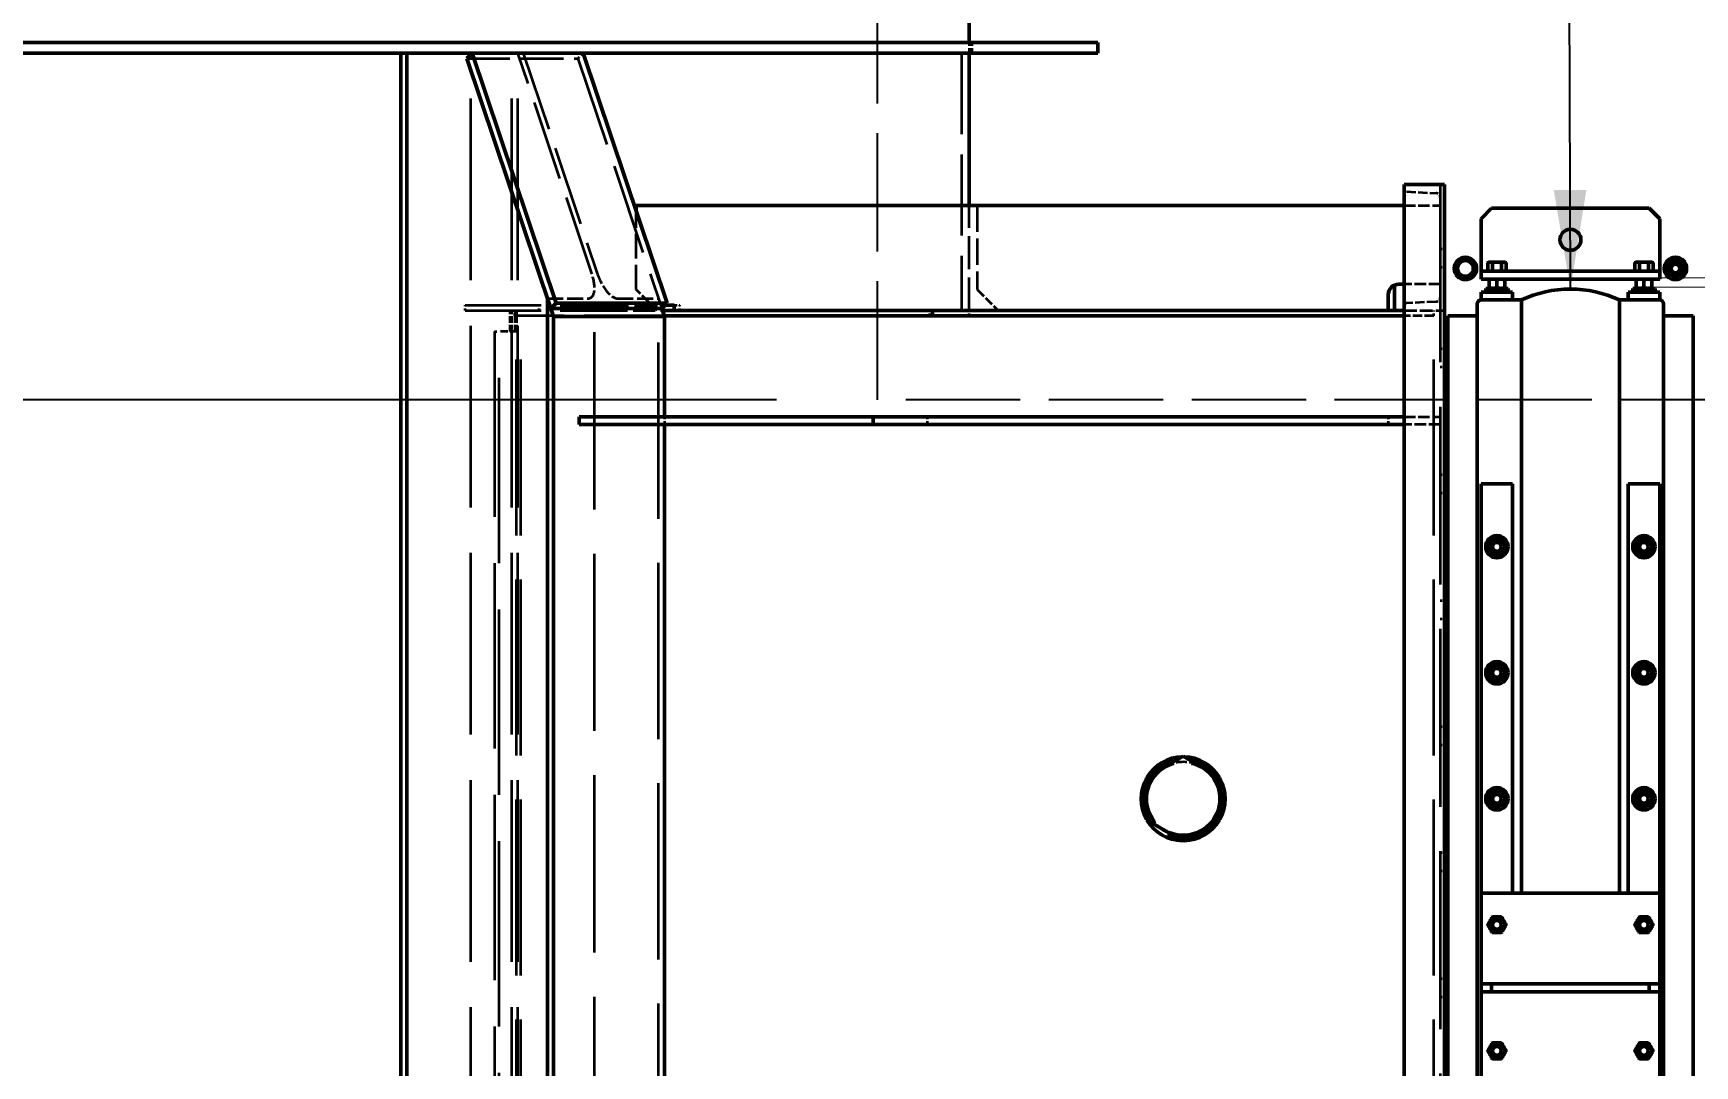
# Model space of a CAD drawing. Header units: inches. Extents: x 11 to 1621, y 11 to 1332.
# Drawn here: x 278.3 to 357.4, y 464.7 to 513.9 of the extents above; entities that cross this region are included whole.
import ezdxf

# ---------------------------------------------------------------- set-up
doc = ezdxf.new("R2010")
doc.units = ezdxf.units.IN
doc.header["$LTSCALE"] = 48
doc.header["$MEASUREMENT"] = 0
doc.linetypes.add('DASHED', pattern=[0.2067, 0.1654, -0.0413])
for name, color, linetype, lineweight in [('Dimension (ANSI)', 7, 'Continuous', 25), ('Hidden (ANSI)', 7, 'DASHED', 35), ('Sketch Geometry (ANSI)', 7, 'Continuous', 25), ('Symbol (ANSI)', 7, 'Continuous', 25), ('Visible (ANSI)', 7, 'Continuous', 50)]:
    doc.layers.add(name, color=color, linetype=linetype, lineweight=lineweight)
doc.styles.add('Dimension Text', font='tahoma.ttf')
doc.dimstyles.new('ELC angle$7', dxfattribs={"dimscale": 48, "dimtxt": 0.12, "dimasz": 0.098425, "dimexe": 0.125, "dimexo": 0.0625, "dimgap": 0.031496, "dimtad": 0, "dimtih": 1, "dimtoh": 1, "dimzin": 0, "dimdsep": 46, "dimtxsty": 'Dimension Text', "dimcen": 0.09, "dimdle": 0.393701, "dimclrd": 256, "dimclre": 256, "dimclrt": 256, "dimadec": 1, "dimazin": 0, "dimtfac": 1, "dimtofl": 0, "dimtmove": 0, "dimatfit": 3, "dimfxl": 0, "dimtolj": 1, "dimtzin": 0, "dimlwd": -1, "dimlwe": -1, "dimarcsym": 0})
doc.dimstyles.new('ELC FT', dxfattribs={"dimscale": 48, "dimtxt": 0.12, "dimasz": 0.098425, "dimexe": 0.05, "dimexo": 0.1, "dimgap": 0.031496, "dimtad": 1, "dimdec": 5, "dimzin": 3, "dimdsep": 46, "dimlunit": 4, "dimtxsty": 'Dimension Text', "dimcen": 0.09, "dimdle": 0.5, "dimclrd": 5, "dimclre": 5, "dimclrt": 256, "dimadec": 1, "dimazin": 3, "dimtfac": 0.833333, "dimtofl": 0, "dimtmove": 0, "dimatfit": 3, "dimfxl": 0, "dimfrac": 2, "dimtolj": 1, "dimtzin": 0, "dimlwd": 25, "dimlwe": 25, "dimarcsym": 0})

# ---------------------------------------------------------------- blocks, each defined once
blk = doc.blocks.new('*D29')
at = {"layer": 'Defpoints', "color": 0, "linetype": 'Continuous', "transparency": 16777216}
for p in [(131.318, 496.451), (318.502, 496.451), (210.502, 326.451)]:
    blk.add_point(p, dxfattribs=at)
at = {"layer": 'Dimension (ANSI)', "color": 5, "linetype": 'Continuous', "lineweight": 25, "transparency": 16777216}
for p, q in [((313.702, 496.451), (128.918, 496.451)), ((131.318, 491.727), (131.318, 430.554)), ((131.318, 331.176), (131.318, 392.348)), ((205.702, 326.451), (128.918, 326.451))]:
    blk.add_line(p, q, dxfattribs=at)
at = {"layer": 'Dimension (ANSI)', "color": 5, "linetype": 'Continuous', "transparency": 16777216}
for points in [[(130.531, 491.727), (132.105, 491.727), (131.318, 496.451)], [(130.531, 331.176), (132.105, 331.176), (131.318, 326.451)]]:
    blk.add_solid(points, dxfattribs=at)
at = {"layer": 'Dimension (ANSI)', "linetype": 'Continuous', "lineweight": 25, "transparency": 16777216, "insert": (131.318, 411.451), "char_height": 5.76, "attachment_point": 5, "rotation": 90, "style": 'Dimension Text'}
blk.add_mtext('\\A1;\\fTahoma|b0|i0;14\'-2"\\P\\fTahoma|b0|i0;GAS PATH', dxfattribs=at)
blk = doc.blocks.new('*D42')
at = {"layer": 'Defpoints', "color": 0, "linetype": 'Continuous', "transparency": 16777216}
for p in [(211.659, 531.326), (131.318, 496.451), (318.502, 496.451)]:
    blk.add_point(p, dxfattribs=at)
at = {"layer": 'Dimension (ANSI)', "color": 5, "linetype": 'Continuous', "lineweight": 25, "transparency": 16777216}
for p, q in [((206.859, 531.326), (128.918, 531.326)), ((131.318, 526.602), (131.318, 501.176)), ((313.702, 496.451), (128.918, 496.451))]:
    blk.add_line(p, q, dxfattribs=at)
at = {"layer": 'Dimension (ANSI)', "color": 5, "linetype": 'Continuous', "transparency": 16777216}
for points in [[(130.531, 526.602), (132.105, 526.602), (131.318, 531.326)], [(130.531, 501.176), (132.105, 501.176), (131.318, 496.451)]]:
    blk.add_solid(points, dxfattribs=at)
at = {"layer": 'Dimension (ANSI)', "linetype": 'Continuous', "lineweight": 25, "transparency": 16777216, "insert": (126.17, 513.889), "char_height": 5.76, "attachment_point": 5, "rotation": 90, "style": 'Dimension Text'}
blk.add_mtext('\\A1;2\'-10 7/8"', dxfattribs=at)

msp = doc.modelspace()

# ---------------------------------------------------------------- linework, layer by layer
at = {"layer": 'Hidden (ANSI)', "ltscale": 1.088534}
msp.add_line((322.627429, 890.951101), (322.627429, 512.951101), dxfattribs=at)
at = {"layer": 'Hidden (ANSI)', "ltscale": 0.019741}
for p, q in [((322.877429, 513.451101), (322.877429, 512.951101)), ((323.002429, 513.451101), (323.002429, 512.951101)), ((304.494003, 512.951101), (304.242146, 512.701101))]:
    msp.add_line(p, q, dxfattribs=at)
at = {"layer": 'Hidden (ANSI)', "ltscale": 0.257828}
msp.add_line((298.954744, 512.701101), (304.242146, 512.701101), dxfattribs=at)
at = {"layer": 'Hidden (ANSI)', "ltscale": 1.090126}
for p, q in [((299.145205, 307.451101), (299.145205, 512.951101)), ((301.099363, 307.451101), (301.099363, 512.951101)), ((301.390183, 307.451101), (301.390183, 512.951101))]:
    msp.add_line(p, q, dxfattribs=at)
at = {"layer": 'Hidden (ANSI)', "ltscale": 0.480322}
for p, q in [((304.908364, 502.466087), (301.387391, 512.951101)), ((301.641593, 512.951101), (305.162566, 502.466087))]:
    msp.add_line(p, q, dxfattribs=at)
at = {"layer": 'Hidden (ANSI)', "ltscale": 0.545516}
msp.add_line((304.242146, 512.701101), (308.24092, 500.793252), dxfattribs=at)
at = {"layer": 'Hidden (ANSI)', "ltscale": 0.485994}
msp.add_line((322.502429, 512.951101), (322.502429, 500.701101), dxfattribs=at)
at = {"layer": 'Hidden (ANSI)', "ltscale": 0.056007}
for p, q in [((343.700887, 506.358101), (345.112896, 506.284101)), ((345.112896, 501.118101), (343.700887, 501.044101))]:
    msp.add_line(p, q, dxfattribs=at)
at = {"layer": 'Hidden (ANSI)', "ltscale": 1.066696}
msp.add_line((345.302429, 506.701101), (345.302429, 316.201101), dxfattribs=at)
at = {"layer": 'Hidden (ANSI)', "ltscale": 0.198306}
msp.add_line((322.877429, 500.701101), (322.877429, 505.701101), dxfattribs=at)
at = {"layer": 'Hidden (ANSI)', "ltscale": 0.158625}
msp.add_line((323.252429, 505.701101), (323.252429, 501.701101), dxfattribs=at)
at = {"layer": 'Hidden (ANSI)', "ltscale": 0.068152}
for p, q in [((343.582429, 505.701101), (345.302429, 505.701101)), ((345.302429, 501.951101), (343.582429, 501.951101)), ((343.582429, 495.638601), (345.302429, 495.638601)), ((345.302429, 495.263601), (343.582429, 495.263601))]:
    msp.add_line(p, q, dxfattribs=at)
at = {"layer": 'Hidden (ANSI)', "ltscale": 0.147971}
msp.add_line((307.018786, 501.701101), (307.018786, 505.432613), dxfattribs=at)
at = {"layer": 'Hidden (ANSI)', "ltscale": 0.007836}
for p, q in [((345.302429, 503.638601), (345.502429, 503.638601)), ((345.302429, 502.763601), (345.502429, 502.763601)), ((345.302429, 498.888601), (345.502429, 498.888601)), ((345.302429, 498.013601), (345.502429, 498.013601)), ((345.302429, 492.888601), (345.502429, 492.888601)), ((345.302429, 492.013601), (345.502429, 492.013601)), ((345.302429, 486.888601), (345.502429, 486.888601)), ((345.302429, 486.013601), (345.502429, 486.013601)), ((345.302429, 480.888601), (345.502429, 480.888601)), ((345.302429, 480.013601), (345.502429, 480.013601)), ((345.302429, 474.888601), (345.502429, 474.888601)), ((345.302429, 474.013601), (345.502429, 474.013601)), ((345.302429, 468.888601), (345.502429, 468.888601)), ((345.302429, 468.013601), (345.502429, 468.013601))]:
    msp.add_line(p, q, dxfattribs=at)
at = {"layer": 'Hidden (ANSI)', "ltscale": 1.063093}
msp.add_line((305.036619, 311.917026), (305.036619, 501.773479), dxfattribs=at)
at = {"layer": 'Hidden (ANSI)', "ltscale": 0.056018}
for p, q in [((308.018786, 500.701101), (307.018786, 501.701101)), ((323.252429, 501.701101), (324.252429, 500.701101))]:
    msp.add_line(p, q, dxfattribs=at)
at = {"layer": 'Hidden (ANSI)', "ltscale": 0.456234}
for p, q in [((298.873584, 500.951101), (305.562443, 500.951101)), ((298.873584, 500.701101), (305.562443, 500.701101))]:
    msp.add_line(p, q, dxfattribs=at)
at = {"layer": 'Hidden (ANSI)', "ltscale": 0.00982}
for p, q in [((298.873584, 500.701101), (298.873584, 500.951101)), ((302.406991, 500.701101), (302.406991, 500.951101)), ((305.562443, 500.701101), (305.562443, 500.951101)), ((309.095851, 500.701101), (309.095851, 500.951101)), ((301.241641, 500.451101), (301.241641, 500.701101)), ((301.323011, 500.451101), (301.323011, 500.701101)), ((321.002429, 500.451101), (321.002429, 500.701101)), ((322.877429, 500.451101), (322.877429, 500.701101)), ((345.002429, 500.451101), (345.002429, 500.701101))]:
    msp.add_line(p, q, dxfattribs=at)
at = {"layer": 'Hidden (ANSI)', "ltscale": 0.095383}
for p, q in [((302.791642, 501.275302), (304.748997, 501.275302)), ((306.121688, 501.275302), (308.079043, 501.275302))]:
    msp.add_line(p, q, dxfattribs=at)
at = {"layer": 'Hidden (ANSI)', "ltscale": 0.138318}
msp.add_line((305.562443, 500.951101), (308.399942, 500.951101), dxfattribs=at)
at = {"layer": 'Hidden (ANSI)', "ltscale": 0.021988}
msp.add_line((308.079043, 501.275302), (308.24092, 500.793252), dxfattribs=at)
at = {"layer": 'Hidden (ANSI)', "ltscale": 1.057514}
msp.add_line((308.079043, 312.415203), (308.079043, 501.275302), dxfattribs=at)
at = {"layer": 'Hidden (ANSI)', "ltscale": 0.018431}
msp.add_line((308.824229, 500.951101), (309.095851, 500.951101), dxfattribs=at)
at = {"layer": 'Hidden (ANSI)', "ltscale": 0.039581}
for p, q in [((301.023131, 499.701101), (301.023131, 500.701101)), ((301.104476, 499.701101), (301.104476, 500.701101)), ((301.259256, 499.701101), (301.259256, 500.701101)), ((301.341127, 499.701101), (301.341127, 500.701101))]:
    msp.add_line(p, q, dxfattribs=at)
at = {"layer": 'Hidden (ANSI)', "ltscale": 0.003775}
msp.add_line((301.241641, 500.451101), (301.317478, 500.451101), dxfattribs=at)
at = {"layer": 'Hidden (ANSI)', "ltscale": 0.480076}
msp.add_line((308.355818, 500.451101), (301.317478, 500.451101), dxfattribs=at)
at = {"layer": 'Hidden (ANSI)', "ltscale": 1.055333}
for p, q in [((301.317478, 322.451101), (301.317478, 500.451101)), ((301.52084, 322.451101), (301.52084, 500.451101)), ((345.002429, 322.451101), (345.002429, 500.451101))]:
    msp.add_line(p, q, dxfattribs=at)
at = {"layer": 'Hidden (ANSI)', "ltscale": 0.13207}
msp.add_line((305.562443, 500.701101), (308.271865, 500.701101), dxfattribs=at)
at = {"layer": 'Hidden (ANSI)', "ltscale": 0.076088}
msp.add_line((343.582429, 500.701101), (345.502429, 500.701101), dxfattribs=at)
at = {"layer": 'Hidden (ANSI)', "ltscale": 0.056247}
msp.add_line((345.002429, 500.451101), (343.582429, 500.451101), dxfattribs=at)
at = {"layer": 'Hidden (ANSI)', "ltscale": 0.01478}
for p, q in [((300.270348, 499.701101), (300.501606, 499.701101)), ((308.369863, 495.638601), (308.369863, 495.263601)), ((308.369863, 495.638601), (308.369863, 495.263601)), ((320.873853, 495.638601), (320.873853, 495.263601)), ((342.832429, 495.638601), (342.832429, 495.263601))]:
    msp.add_line(p, q, dxfattribs=at)
at = {"layer": 'Hidden (ANSI)', "ltscale": 1.111842}
for p, q in [((300.270348, 499.701101), (300.270348, 323.201101)), ((300.501606, 323.201101), (300.501606, 499.701101))]:
    msp.add_line(p, q, dxfattribs=at)
at = {"layer": 'Hidden (ANSI)', "ltscale": 0.042528}
msp.add_line((301.341127, 499.701101), (300.501606, 499.701101), dxfattribs=at)
at = {"layer": 'Hidden (ANSI)', "ltscale": 0.467383}
msp.add_circle((333.066717, 477.451101), 1.875, dxfattribs=at)
at = {"layer": 'Hidden (ANSI)', "ltscale": 0.442201}
msp.add_circle((333.066717, 477.451101), 1.774, dxfattribs=at)
at = {"layer": 'Hidden (ANSI)', "ltscale": 0.436217}
msp.add_circle((333.066717, 477.451101), 1.75, dxfattribs=at)
at = {"layer": 'Hidden (ANSI)', "ltscale": 0.428816}
msp.add_circle((333.066717, 477.451101), 1.720312, dxfattribs=at)
at = {"layer": 'Hidden (ANSI)', "ltscale": 0.428383}
msp.add_circle((333.066717, 477.451101), 1.718577, dxfattribs=at)
at = {"layer": 'Hidden (ANSI)', "ltscale": 0.007432}
for centre, start, end in [((343.707429, 506.48293), 180, 267), ((343.707429, 500.919272), 93, 180)]:
    msp.add_arc(centre, 0.125, start, end, dxfattribs=at)
at = {"layer": 'Hidden (ANSI)', "ltscale": 0.011951}
for centre, start, end in [((345.102429, 506.084375), 0, 87), ((345.102429, 501.317827), 273, 0)]:
    msp.add_arc(centre, 0.2, start, end, dxfattribs=at)
at = {"layer": 'Hidden (ANSI)', "ltscale": 0.002795}
for start, end in [(88.95502437, 91.04497563), (148.95502437, 151.04497563), (28.95502437, 31.04497563), (208.95502437, 211.04497563), (328.95502437, 331.04497563), (268.95502437, 271.04497563)]:
    msp.add_arc((333.066717, 477.451101), 2, start, end, dxfattribs=at)
at = {"layer": 'Hidden (ANSI)', "ltscale": 0.064715}
for start, end in [(123.30542073, 176.69457927), (63.30542073, 116.69457927), (3.30542073, 56.69457927), (183.30542073, 236.69457927), (303.30542073, 356.69457927), (243.30542073, 296.69457927)]:
    msp.add_arc((333.066717, 477.451101), 1.752916, start, end, dxfattribs=at)
at = {"layer": 'Hidden (ANSI)', "ltscale": 0.065977}
for centre, start_param, end_param in [((304.349119, 502.466087), 2.971683958, 4.542480285), ((305.72181, 502.466087), 1.400887631, 2.971683958)]:
    msp.add_ellipse(centre, major_axis=(-0.488683, 1.173638), ratio=0.412030949, start_param=start_param, end_param=end_param, dxfattribs=at)
at = {"layer": 'Sketch Geometry (ANSI)', "linetype": 'DASHED', "ltscale": 0.710931}
msp.add_line((318.502429, 496.451101), (318.502429, 891.451101), dxfattribs=at)
at = {"layer": 'Sketch Geometry (ANSI)', "linetype": 'DASHED', "ltscale": 0.685877}
msp.add_line((379.747429, 496.451101), (318.502429, 496.451101), dxfattribs=at)
at = {"layer": 'Visible (ANSI)'}
for p, q in [((322.877429, 530.951101), (322.877429, 513.451101)), ((276.502429, 513.451101), (329.002429, 513.451101)), ((329.002429, 513.451101), (329.002429, 512.951101)), ((276.502429, 512.951101), (329.002429, 512.951101)), ((295.811962, 453.701101), (295.811962, 512.951101)), ((296.102782, 453.701101), (296.102782, 512.951101)), ((299.206602, 512.951101), (298.954744, 512.701101)), ((298.954744, 512.701101), (302.953519, 500.793252)), ((303.205377, 501.043252), (299.206602, 512.951101)), ((308.492778, 501.043252), (304.494003, 512.951101)), ((322.877429, 505.701101), (322.877429, 512.951101)), ((343.582429, 506.701101), (345.502429, 506.701101)), ((343.582429, 506.701101), (343.582429, 316.201101)), ((345.502429, 506.701101), (345.502429, 316.201101)), ((307.018786, 505.701101), (343.582429, 505.701101)), ((307.018786, 505.432613), (307.018786, 505.701101)), ((347.252429, 505.066101), (347.752429, 505.566101)), ((355.252429, 505.566101), (347.752429, 505.566101)), ((355.252429, 505.566101), (355.752429, 505.066101)), ((347.252429, 502.566101), (347.252429, 505.066101)), ((355.752429, 502.566101), (355.752429, 505.066101)), ((347.252429, 502.191101), (347.252429, 502.566101)), ((355.752429, 502.566101), (347.252429, 502.566101)), ((347.627429, 503.004101), (347.569417, 502.970607)), ((347.569417, 502.970607), (347.569417, 502.599595)), ((347.627429, 502.566101), (347.569417, 502.599595)), ((347.67767, 503.004101), (347.627429, 503.004101)), ((348.002429, 503.004101), (347.67767, 503.004101)), ((347.785923, 502.970607), (347.785923, 502.599595)), ((348.327189, 503.004101), (348.002429, 503.004101)), ((348.218936, 502.970607), (348.218936, 502.599595)), ((348.377429, 503.004101), (348.327189, 503.004101)), ((348.377429, 503.004101), (348.435442, 502.970607)), ((348.377429, 502.566101), (348.435442, 502.599595)), ((348.435442, 502.970607), (348.435442, 502.599595)), ((354.627429, 503.004101), (354.569417, 502.970607)), ((354.569417, 502.970607), (354.569417, 502.599595)), ((354.627429, 502.566101), (354.569417, 502.599595)), ((354.67767, 503.004101), (354.627429, 503.004101)), ((355.002429, 503.004101), (354.67767, 503.004101)), ((354.785923, 502.970607), (354.785923, 502.599595)), ((355.327189, 503.004101), (355.002429, 503.004101)), ((355.218936, 502.970607), (355.218936, 502.599595)), ((355.377429, 503.004101), (355.327189, 503.004101)), ((355.377429, 503.004101), (355.435442, 502.970607)), ((355.377429, 502.566101), (355.435442, 502.599595)), ((355.435442, 502.970607), (355.435442, 502.599595)), ((355.752429, 502.566101), (355.752429, 502.191101)), ((343.127429, 501.907144), (343.127429, 500.701101)), ((343.582429, 501.951101), (343.332429, 501.951101)), ((355.752429, 502.191101), (347.252429, 502.191101)), ((348.533929, 501.753101), (347.470929, 501.753101)), ((347.470929, 501.753101), (347.470929, 501.576101)), ((347.627429, 501.786595), (347.627429, 502.157607)), ((348.002429, 501.786595), (348.002429, 502.157607)), ((348.377429, 501.786595), (348.377429, 502.157607)), ((348.533929, 501.753101), (348.533929, 501.576101)), ((355.533929, 501.753101), (354.470929, 501.753101)), ((354.470929, 501.753101), (354.470929, 501.576101)), ((354.627429, 501.786595), (354.627429, 502.157607)), ((355.002429, 501.786595), (355.002429, 502.157607)), ((355.377429, 501.786595), (355.377429, 502.157607)), ((355.533929, 501.753101), (355.533929, 501.576101)), ((303.082462, 500.409277), (302.791642, 501.275302)), ((302.791642, 312.415203), (302.791642, 501.275302)), ((302.953519, 500.793252), (303.205377, 501.043252)), ((302.953519, 500.793252), (308.24092, 500.793252)), ((303.205377, 501.043252), (308.492778, 501.043252)), ((308.24092, 500.793252), (308.492778, 501.043252)), ((308.24092, 500.793252), (308.369863, 500.409277)), ((308.399942, 500.951101), (308.536606, 500.951101)), ((308.824229, 500.951101), (308.536606, 500.951101)), ((308.824229, 500.701101), (308.824229, 500.951101)), ((342.832429, 501.451101), (342.832429, 500.701101)), ((347.064929, 501.013601), (347.064929, 494.451101)), ((347.252429, 501.576101), (347.252429, 501.201101)), ((348.752429, 501.576101), (347.252429, 501.576101)), ((349.168215, 501.201101), (347.252429, 501.201101)), ((348.752429, 501.576101), (348.752429, 501.201101)), ((349.168215, 501.201101), (349.168215, 494.451101)), ((355.752429, 501.201101), (353.836643, 501.201101)), ((353.836643, 501.201101), (353.836643, 494.451101)), ((354.252429, 501.576101), (354.252429, 501.201101)), ((355.752429, 501.576101), (354.252429, 501.576101)), ((355.752429, 501.576101), (355.752429, 501.201101)), ((355.939929, 494.451101), (355.939929, 501.013601)), ((308.369863, 500.409277), (303.082462, 500.409277)), ((303.082462, 313.281228), (303.082462, 500.409277)), ((308.271865, 500.701101), (308.367483, 500.701101)), ((320.724282, 500.451101), (308.355818, 500.451101)), ((308.367483, 500.701101), (321.131006, 500.701101)), ((308.369863, 500.409277), (308.369863, 495.638601)), ((320.724282, 500.451101), (321.131006, 500.451101)), ((321.131006, 500.701101), (343.582429, 500.701101)), ((321.131006, 500.451101), (321.131006, 500.701101)), ((343.582429, 500.451101), (321.131006, 500.451101)), ((345.502429, 500.201101), (345.580429, 500.201101)), ((345.580429, 500.201101), (345.580429, 494.951101)), ((345.660429, 494.076101), (345.660429, 500.451101)), ((347.064929, 500.451101), (345.660429, 500.451101)), ((357.344429, 500.451101), (355.939929, 500.451101)), ((357.344429, 500.451101), (357.344429, 494.076101)), ((345.580529, 496.451101), (345.660429, 496.451101)), ((345.580529, 494.951101), (345.580529, 496.451101)), ((304.302631, 495.638601), (318.302325, 495.638601)), ((304.302631, 495.638601), (304.302631, 495.263601)), ((318.302325, 495.263601), (304.302631, 495.263601)), ((308.369863, 495.263601), (308.369863, 453.638601)), ((318.302325, 495.638601), (343.582429, 495.638601)), ((318.302325, 495.638601), (318.302325, 495.263601)), ((343.582429, 495.263601), (318.302325, 495.263601)), ((345.580429, 494.951101), (345.502429, 494.951101)), ((345.580429, 451.951101), (345.580429, 494.951101)), ((345.658429, 494.951101), (345.580429, 494.951101)), ((345.660429, 494.951101), (345.658429, 494.951101)), ((345.580429, 491.951101), (345.580429, 494.451101)), ((345.660429, 494.076101), (345.660429, 328.826101)), ((347.064929, 328.451101), (347.064929, 494.451101)), ((349.168215, 472.951101), (349.168215, 494.451101)), ((353.836643, 472.951101), (353.836643, 494.451101)), ((355.939929, 328.451101), (355.939929, 494.451101)), ((357.344429, 328.826101), (357.344429, 494.076101)), ((347.252429, 472.951101), (347.252429, 492.451101)), ((347.252429, 492.451101), (348.752429, 492.451101)), ((348.752429, 492.451101), (348.752429, 472.951101)), ((354.252429, 472.951101), (354.252429, 492.451101)), ((354.252429, 492.451101), (355.752429, 492.451101)), ((355.752429, 492.451101), (355.752429, 472.951101)), ((345.502429, 491.951101), (345.580429, 491.951101)), ((345.660429, 491.951101), (345.658429, 491.951101)), ((331.316717, 478.461464), (333.066717, 479.471827)), ((333.066717, 479.471827), (334.816717, 478.461464)), ((331.316717, 476.440738), (331.316717, 478.461464)), ((334.816717, 478.461464), (334.816717, 476.440738)), ((333.066717, 475.430375), (331.316717, 476.440738)), ((334.816717, 476.440738), (333.066717, 475.430375)), ((347.252429, 468.638601), (347.252429, 472.951101)), ((347.252429, 472.951101), (355.752429, 472.951101)), ((355.752429, 472.951101), (355.752429, 468.638601)), ((347.752429, 468.638601), (347.252429, 468.638601)), ((347.252429, 468.638601), (347.252429, 468.263601)), ((347.752429, 468.263601), (347.752429, 468.638601)), ((347.752429, 468.638601), (355.252429, 468.638601)), ((355.752429, 468.638601), (355.252429, 468.638601)), ((355.252429, 468.638601), (355.252429, 468.263601)), ((355.752429, 468.263601), (355.752429, 468.638601)), ((347.252429, 468.263601), (347.752429, 468.263601)), ((347.252429, 463.951101), (347.252429, 468.263601)), ((355.252429, 468.263601), (347.752429, 468.263601)), ((355.252429, 468.263601), (355.752429, 468.263601)), ((355.752429, 468.263601), (355.752429, 463.951101))]:
    msp.add_line(p, q, dxfattribs=at)
for centre, radius in [((351.502429, 504.066101), 0.5), ((346.502429, 502.701101), 0.5315), ((356.502429, 502.701101), 0.5315), ((356.502429, 502.701101), 0.250136), ((356.502429, 502.701101), 0.25), ((356.502429, 502.701101), 0.202812), ((348.002429, 489.451101), 0.5315), ((355.002429, 489.451101), 0.5315), ((348.002429, 489.451101), 0.250136), ((348.002429, 489.451101), 0.2085), ((355.002429, 489.451101), 0.250136), ((355.002429, 489.451101), 0.2085), ((348.002429, 483.451101), 0.5315), ((348.002429, 483.451101), 0.250136), ((348.002429, 483.451101), 0.2085), ((355.002429, 483.451101), 0.5315), ((355.002429, 483.451101), 0.250136), ((355.002429, 483.451101), 0.2085), ((348.002429, 477.451101), 0.5315), ((355.002429, 477.451101), 0.5315), ((348.002429, 477.451101), 0.250136), ((348.002429, 477.451101), 0.2085), ((355.002429, 477.451101), 0.250136), ((355.002429, 477.451101), 0.2085), ((348.002429, 471.451101), 0.250136), ((348.002429, 471.451101), 0.2085), ((355.002429, 471.451101), 0.250136), ((355.002429, 471.451101), 0.2085), ((348.002429, 465.451101), 0.250136), ((348.002429, 465.451101), 0.2085), ((355.002429, 465.451101), 0.250136), ((355.002429, 465.451101), 0.2085)]:
    msp.add_circle(centre, radius, dxfattribs=at)
for centre, radius, start, end in [((346.502429, 502.701101), 0.375, 135, 195), ((346.502429, 502.701101), 0.375, 195, 255), ((346.502429, 502.701101), 0.375, 75, 135), ((346.502429, 502.701101), 0.375, 255, 315), ((346.502429, 502.701101), 0.375, 15, 75), ((346.502429, 502.701101), 0.375, 315, 15), ((356.502429, 502.701101), 0.375, 120, 180), ((356.502429, 502.701101), 0.375, 180, 240), ((356.502429, 502.701101), 0.375, 60, 120), ((356.502429, 502.701101), 0.375, 240, 300), ((356.502429, 502.701101), 0.375, 0, 60), ((356.502429, 502.701101), 0.375, 300, 0), ((343.332429, 501.451101), 0.5, 90, 180), ((351.502429, 496.16594), 5.549901, 65.12837408, 114.87162592), ((347.252429, 501.013601), 0.1875, 90, 180), ((355.752429, 501.013601), 0.1875, 0, 90), ((348.002429, 489.451101), 0.375, 120, 180), ((348.002429, 489.451101), 0.375, 60, 120), ((348.002429, 489.451101), 0.375, 0, 60), ((355.002429, 489.451101), 0.375, 120, 180), ((355.002429, 489.451101), 0.375, 60, 120), ((355.002429, 489.451101), 0.375, 0, 60), ((348.002429, 489.451101), 0.375, 180, 240), ((348.002429, 489.451101), 0.375, 240, 300), ((348.002429, 489.451101), 0.375, 300, 0), ((355.002429, 489.451101), 0.375, 180, 240), ((355.002429, 489.451101), 0.375, 240, 300), ((355.002429, 489.451101), 0.375, 300, 0), ((348.002429, 483.451101), 0.375, 120, 180), ((348.002429, 483.451101), 0.375, 180, 240), ((348.002429, 483.451101), 0.375, 60, 120), ((348.002429, 483.451101), 0.375, 0, 60), ((348.002429, 483.451101), 0.375, 300, 0), ((355.002429, 483.451101), 0.375, 120, 180), ((355.002429, 483.451101), 0.375, 180, 240), ((355.002429, 483.451101), 0.375, 60, 120), ((355.002429, 483.451101), 0.375, 0, 60), ((355.002429, 483.451101), 0.375, 300, 0), ((348.002429, 483.451101), 0.375, 240, 300), ((355.002429, 483.451101), 0.375, 240, 300), ((333.066717, 477.451101), 2, 91.04497563, 148.95502437), ((333.066717, 477.451101), 2, 31.04497563, 88.95502437), ((333.066717, 477.451101), 1.752916, 116.69457927, 123.30542073), ((333.066717, 477.451101), 1.752916, 56.69457927, 63.30542073), ((333.066717, 477.451101), 2, 151.04497563, 208.95502437), ((333.066717, 477.451101), 2, 331.04497563, 28.95502437), ((333.066717, 477.451101), 1.752916, 176.69457927, 183.30542073), ((333.066717, 477.451101), 1.752916, 356.69457927, 3.30542073), ((348.002429, 477.451101), 0.375, 120, 180), ((348.002429, 477.451101), 0.375, 180, 240), ((348.002429, 477.451101), 0.375, 60, 120), ((348.002429, 477.451101), 0.375, 240, 300), ((348.002429, 477.451101), 0.375, 0, 60), ((348.002429, 477.451101), 0.375, 300, 0), ((355.002429, 477.451101), 0.375, 120, 180), ((355.002429, 477.451101), 0.375, 180, 240), ((355.002429, 477.451101), 0.375, 60, 120), ((355.002429, 477.451101), 0.375, 240, 300), ((355.002429, 477.451101), 0.375, 0, 60), ((355.002429, 477.451101), 0.375, 300, 0), ((333.066717, 477.451101), 2, 211.04497563, 268.95502437), ((333.066717, 477.451101), 2, 271.04497563, 328.95502437), ((333.066717, 477.451101), 1.752916, 236.69457927, 243.30542073), ((333.066717, 477.451101), 1.752916, 296.69457927, 303.30542073), ((348.002429, 471.451101), 0.375, 150, 210), ((348.002429, 471.451101), 0.375, 90, 150), ((348.002429, 471.451101), 0.375, 30, 90), ((348.002429, 471.451101), 0.375, 330, 30), ((355.002429, 471.451101), 0.375, 150, 210), ((355.002429, 471.451101), 0.375, 90, 150), ((355.002429, 471.451101), 0.375, 30, 90), ((355.002429, 471.451101), 0.375, 330, 30), ((348.002429, 471.451101), 0.375, 210, 270), ((348.002429, 471.451101), 0.375, 270, 330), ((355.002429, 471.451101), 0.375, 210, 270), ((355.002429, 471.451101), 0.375, 270, 330), ((348.002429, 465.451101), 0.375, 150, 210), ((348.002429, 465.451101), 0.375, 90, 150), ((348.002429, 465.451101), 0.375, 210, 270), ((348.002429, 465.451101), 0.375, 30, 90), ((348.002429, 465.451101), 0.375, 270, 330), ((348.002429, 465.451101), 0.375, 330, 30), ((355.002429, 465.451101), 0.375, 150, 210), ((355.002429, 465.451101), 0.375, 90, 150), ((355.002429, 465.451101), 0.375, 210, 270), ((355.002429, 465.451101), 0.375, 30, 90), ((355.002429, 465.451101), 0.375, 270, 330), ((355.002429, 465.451101), 0.375, 330, 30)]:
    msp.add_arc(centre, radius, start, end, dxfattribs=at)
for points in [[(346.084171, 502.813173), (346.166213, 502.895215), (346.237264, 502.966266)], [(346.140207, 502.604044), (346.114201, 502.701101), (346.084171, 502.813173)], [(346.196243, 502.394915), (346.166213, 502.506987), (346.140207, 502.604044)], [(346.405372, 502.338879), (346.308315, 502.364885), (346.196243, 502.394915)], [(346.237264, 502.966266), (346.308315, 503.037317), (346.390357, 503.119359)], [(346.390357, 503.119359), (346.502429, 503.08933), (346.599486, 503.063323)], [(346.599486, 503.063323), (346.696543, 503.037317), (346.808615, 503.007287)], [(346.767594, 502.435936), (346.696543, 502.364885), (346.614501, 502.282843)], [(346.920687, 502.589029), (346.838645, 502.506987), (346.767594, 502.435936)], [(346.808615, 503.007287), (346.838645, 502.895215), (346.864651, 502.798158)], [(346.864651, 502.798158), (346.890658, 502.701101), (346.920687, 502.589029)], [(347.67767, 503.004101), (347.627429, 503.004101), (347.569417, 502.970607)], [(347.569417, 502.599595), (347.627429, 502.566101), (347.67767, 502.566101)], [(347.785923, 502.970607), (347.72791, 503.004101), (347.67767, 503.004101)], [(347.67767, 502.566101), (347.72791, 502.566101), (347.785923, 502.599595)], [(348.002429, 503.004101), (347.901948, 503.004101), (347.785923, 502.970607)], [(347.785923, 502.599595), (347.901948, 502.566101), (348.002429, 502.566101)], [(348.218936, 502.970607), (348.10291, 503.004101), (348.002429, 503.004101)], [(348.002429, 502.566101), (348.10291, 502.566101), (348.218936, 502.599595)], [(348.327189, 503.004101), (348.276948, 503.004101), (348.218936, 502.970607)], [(348.218936, 502.599595), (348.276948, 502.566101), (348.327189, 502.566101)], [(348.435442, 502.970607), (348.377429, 503.004101), (348.327189, 503.004101)], [(348.327189, 502.566101), (348.377429, 502.566101), (348.435442, 502.599595)], [(354.67767, 503.004101), (354.627429, 503.004101), (354.569417, 502.970607)], [(354.569417, 502.599595), (354.627429, 502.566101), (354.67767, 502.566101)], [(354.785923, 502.970607), (354.72791, 503.004101), (354.67767, 503.004101)], [(354.67767, 502.566101), (354.72791, 502.566101), (354.785923, 502.599595)], [(355.002429, 503.004101), (354.901948, 503.004101), (354.785923, 502.970607)], [(354.785923, 502.599595), (354.901948, 502.566101), (355.002429, 502.566101)], [(355.218936, 502.970607), (355.10291, 503.004101), (355.002429, 503.004101)], [(355.002429, 502.566101), (355.10291, 502.566101), (355.218936, 502.599595)], [(355.327189, 503.004101), (355.276948, 503.004101), (355.218936, 502.970607)], [(355.218936, 502.599595), (355.276948, 502.566101), (355.327189, 502.566101)], [(355.435442, 502.970607), (355.377429, 503.004101), (355.327189, 503.004101)], [(355.327189, 502.566101), (355.377429, 502.566101), (355.435442, 502.599595)], [(356.127429, 502.917607), (356.22791, 502.97562), (356.314929, 503.02586)], [(356.127429, 502.701101), (356.127429, 502.801582), (356.127429, 502.917607)], [(356.127429, 502.484595), (356.127429, 502.60062), (356.127429, 502.701101)], [(356.314929, 502.376341), (356.22791, 502.426582), (356.127429, 502.484595)], [(356.314929, 503.02586), (356.401948, 503.076101), (356.502429, 503.134114)], [(356.502429, 502.268088), (356.401948, 502.326101), (356.314929, 502.376341)], [(356.502429, 503.134114), (356.60291, 503.076101), (356.689929, 503.02586)], [(356.689929, 502.376341), (356.60291, 502.326101), (356.502429, 502.268088)], [(356.689929, 503.02586), (356.776948, 502.97562), (356.877429, 502.917607)], [(356.877429, 502.484595), (356.776948, 502.426582), (356.689929, 502.376341)], [(356.877429, 502.917607), (356.877429, 502.801582), (356.877429, 502.701101)], [(356.877429, 502.701101), (356.877429, 502.60062), (356.877429, 502.484595)], [(346.614501, 502.282843), (346.502429, 502.312872), (346.405372, 502.338879)], [(347.627429, 502.157607), (347.627429, 502.191101), (347.627429, 502.191101)], [(347.814929, 502.191101), (347.72791, 502.191101), (347.627429, 502.157607)], [(347.627429, 501.753101), (347.627429, 501.753101), (347.627429, 501.786595)], [(347.627429, 501.786595), (347.72791, 501.753101), (347.814929, 501.753101)], [(348.002429, 502.157607), (347.901948, 502.191101), (347.814929, 502.191101)], [(347.814929, 501.753101), (347.901948, 501.753101), (348.002429, 501.786595)], [(348.189929, 502.191101), (348.10291, 502.191101), (348.002429, 502.157607)], [(348.002429, 501.786595), (348.10291, 501.753101), (348.189929, 501.753101)], [(348.377429, 502.157607), (348.276948, 502.191101), (348.189929, 502.191101)], [(348.189929, 501.753101), (348.276948, 501.753101), (348.377429, 501.786595)], [(348.377429, 502.191101), (348.377429, 502.191101), (348.377429, 502.157607)], [(348.377429, 501.786595), (348.377429, 501.753101), (348.377429, 501.753101)], [(354.627429, 502.157607), (354.627429, 502.191101), (354.627429, 502.191101)], [(354.814929, 502.191101), (354.72791, 502.191101), (354.627429, 502.157607)], [(354.627429, 501.753101), (354.627429, 501.753101), (354.627429, 501.786595)], [(354.627429, 501.786595), (354.72791, 501.753101), (354.814929, 501.753101)], [(355.002429, 502.157607), (354.901948, 502.191101), (354.814929, 502.191101)], [(354.814929, 501.753101), (354.901948, 501.753101), (355.002429, 501.786595)], [(355.189929, 502.191101), (355.10291, 502.191101), (355.002429, 502.157607)], [(355.002429, 501.786595), (355.10291, 501.753101), (355.189929, 501.753101)], [(355.377429, 502.157607), (355.276948, 502.191101), (355.189929, 502.191101)], [(355.189929, 501.753101), (355.276948, 501.753101), (355.377429, 501.786595)], [(355.377429, 502.191101), (355.377429, 502.191101), (355.377429, 502.157607)], [(355.377429, 501.786595), (355.377429, 501.753101), (355.377429, 501.753101)], [(347.627429, 489.667607), (347.72791, 489.72562), (347.814929, 489.77586)], [(347.814929, 489.77586), (347.901948, 489.826101), (348.002429, 489.884114)], [(348.002429, 489.884114), (348.10291, 489.826101), (348.189929, 489.77586)], [(348.189929, 489.77586), (348.276948, 489.72562), (348.377429, 489.667607)], [(354.627429, 489.667607), (354.72791, 489.72562), (354.814929, 489.77586)], [(354.814929, 489.77586), (354.901948, 489.826101), (355.002429, 489.884114)], [(355.002429, 489.884114), (355.10291, 489.826101), (355.189929, 489.77586)], [(355.189929, 489.77586), (355.276948, 489.72562), (355.377429, 489.667607)], [(347.627429, 489.451101), (347.627429, 489.551582), (347.627429, 489.667607)], [(347.627429, 489.234595), (347.627429, 489.35062), (347.627429, 489.451101)], [(347.814929, 489.126341), (347.72791, 489.176582), (347.627429, 489.234595)], [(348.002429, 489.018088), (347.901948, 489.076101), (347.814929, 489.126341)], [(348.189929, 489.126341), (348.10291, 489.076101), (348.002429, 489.018088)], [(348.377429, 489.234595), (348.276948, 489.176582), (348.189929, 489.126341)], [(348.377429, 489.667607), (348.377429, 489.551582), (348.377429, 489.451101)], [(348.377429, 489.451101), (348.377429, 489.35062), (348.377429, 489.234595)], [(354.627429, 489.451101), (354.627429, 489.551582), (354.627429, 489.667607)], [(354.627429, 489.234595), (354.627429, 489.35062), (354.627429, 489.451101)], [(354.814929, 489.126341), (354.72791, 489.176582), (354.627429, 489.234595)], [(355.002429, 489.018088), (354.901948, 489.076101), (354.814929, 489.126341)], [(355.189929, 489.126341), (355.10291, 489.076101), (355.002429, 489.018088)], [(355.377429, 489.234595), (355.276948, 489.176582), (355.189929, 489.126341)], [(355.377429, 489.667607), (355.377429, 489.551582), (355.377429, 489.451101)], [(355.377429, 489.451101), (355.377429, 489.35062), (355.377429, 489.234595)], [(347.627429, 483.667607), (347.72791, 483.72562), (347.814929, 483.77586)], [(347.627429, 483.451101), (347.627429, 483.551582), (347.627429, 483.667607)], [(347.627429, 483.234595), (347.627429, 483.35062), (347.627429, 483.451101)], [(347.814929, 483.77586), (347.901948, 483.826101), (348.002429, 483.884114)], [(348.002429, 483.884114), (348.10291, 483.826101), (348.189929, 483.77586)], [(348.189929, 483.77586), (348.276948, 483.72562), (348.377429, 483.667607)], [(348.377429, 483.667607), (348.377429, 483.551582), (348.377429, 483.451101)], [(348.377429, 483.451101), (348.377429, 483.35062), (348.377429, 483.234595)], [(354.627429, 483.667607), (354.72791, 483.72562), (354.814929, 483.77586)], [(354.627429, 483.451101), (354.627429, 483.551582), (354.627429, 483.667607)], [(354.627429, 483.234595), (354.627429, 483.35062), (354.627429, 483.451101)], [(354.814929, 483.77586), (354.901948, 483.826101), (355.002429, 483.884114)], [(355.002429, 483.884114), (355.10291, 483.826101), (355.189929, 483.77586)], [(355.189929, 483.77586), (355.276948, 483.72562), (355.377429, 483.667607)], [(355.377429, 483.667607), (355.377429, 483.551582), (355.377429, 483.451101)], [(355.377429, 483.451101), (355.377429, 483.35062), (355.377429, 483.234595)], [(347.814929, 483.126341), (347.72791, 483.176582), (347.627429, 483.234595)], [(348.002429, 483.018088), (347.901948, 483.076101), (347.814929, 483.126341)], [(348.189929, 483.126341), (348.10291, 483.076101), (348.002429, 483.018088)], [(348.377429, 483.234595), (348.276948, 483.176582), (348.189929, 483.126341)], [(354.814929, 483.126341), (354.72791, 483.176582), (354.627429, 483.234595)], [(355.002429, 483.018088), (354.901948, 483.076101), (354.814929, 483.126341)], [(355.189929, 483.126341), (355.10291, 483.076101), (355.002429, 483.018088)], [(355.377429, 483.234595), (355.276948, 483.176582), (355.189929, 483.126341)], [(347.814929, 477.77586), (347.901948, 477.826101), (348.002429, 477.884114)], [(348.002429, 477.884114), (348.10291, 477.826101), (348.189929, 477.77586)], [(354.814929, 477.77586), (354.901948, 477.826101), (355.002429, 477.884114)], [(355.002429, 477.884114), (355.10291, 477.826101), (355.189929, 477.77586)], [(347.627429, 477.667607), (347.72791, 477.72562), (347.814929, 477.77586)], [(347.627429, 477.451101), (347.627429, 477.551582), (347.627429, 477.667607)], [(347.627429, 477.234595), (347.627429, 477.35062), (347.627429, 477.451101)], [(347.814929, 477.126341), (347.72791, 477.176582), (347.627429, 477.234595)], [(348.002429, 477.018088), (347.901948, 477.076101), (347.814929, 477.126341)], [(348.189929, 477.126341), (348.10291, 477.076101), (348.002429, 477.018088)], [(348.189929, 477.77586), (348.276948, 477.72562), (348.377429, 477.667607)], [(348.377429, 477.234595), (348.276948, 477.176582), (348.189929, 477.126341)], [(348.377429, 477.667607), (348.377429, 477.551582), (348.377429, 477.451101)], [(348.377429, 477.451101), (348.377429, 477.35062), (348.377429, 477.234595)], [(354.627429, 477.667607), (354.72791, 477.72562), (354.814929, 477.77586)], [(354.627429, 477.451101), (354.627429, 477.551582), (354.627429, 477.667607)], [(354.627429, 477.234595), (354.627429, 477.35062), (354.627429, 477.451101)], [(354.814929, 477.126341), (354.72791, 477.176582), (354.627429, 477.234595)], [(355.002429, 477.018088), (354.901948, 477.076101), (354.814929, 477.126341)], [(355.189929, 477.126341), (355.10291, 477.076101), (355.002429, 477.018088)], [(355.189929, 477.77586), (355.276948, 477.72562), (355.377429, 477.667607)], [(355.377429, 477.234595), (355.276948, 477.176582), (355.189929, 477.126341)], [(355.377429, 477.667607), (355.377429, 477.551582), (355.377429, 477.451101)], [(355.377429, 477.451101), (355.377429, 477.35062), (355.377429, 477.234595)], [(347.569417, 471.451101), (347.627429, 471.551582), (347.67767, 471.638601)], [(347.67767, 471.638601), (347.72791, 471.72562), (347.785923, 471.826101)], [(347.785923, 471.826101), (347.901948, 471.826101), (348.002429, 471.826101)], [(348.002429, 471.826101), (348.10291, 471.826101), (348.218936, 471.826101)], [(348.218936, 471.826101), (348.276948, 471.72562), (348.327189, 471.638601)], [(348.327189, 471.638601), (348.377429, 471.551582), (348.435442, 471.451101)], [(354.569417, 471.451101), (354.627429, 471.551582), (354.67767, 471.638601)], [(354.67767, 471.638601), (354.72791, 471.72562), (354.785923, 471.826101)], [(354.785923, 471.826101), (354.901948, 471.826101), (355.002429, 471.826101)], [(355.002429, 471.826101), (355.10291, 471.826101), (355.218936, 471.826101)], [(355.218936, 471.826101), (355.276948, 471.72562), (355.327189, 471.638601)], [(355.327189, 471.638601), (355.377429, 471.551582), (355.435442, 471.451101)], [(347.67767, 471.263601), (347.627429, 471.35062), (347.569417, 471.451101)], [(347.785923, 471.076101), (347.72791, 471.176582), (347.67767, 471.263601)], [(348.002429, 471.076101), (347.901948, 471.076101), (347.785923, 471.076101)], [(348.218936, 471.076101), (348.10291, 471.076101), (348.002429, 471.076101)], [(348.327189, 471.263601), (348.276948, 471.176582), (348.218936, 471.076101)], [(348.435442, 471.451101), (348.377429, 471.35062), (348.327189, 471.263601)], [(354.67767, 471.263601), (354.627429, 471.35062), (354.569417, 471.451101)], [(354.785923, 471.076101), (354.72791, 471.176582), (354.67767, 471.263601)], [(355.002429, 471.076101), (354.901948, 471.076101), (354.785923, 471.076101)], [(355.218936, 471.076101), (355.10291, 471.076101), (355.002429, 471.076101)], [(355.327189, 471.263601), (355.276948, 471.176582), (355.218936, 471.076101)], [(355.435442, 471.451101), (355.377429, 471.35062), (355.327189, 471.263601)], [(347.569417, 465.451101), (347.627429, 465.551582), (347.67767, 465.638601)], [(347.67767, 465.263601), (347.627429, 465.35062), (347.569417, 465.451101)], [(347.67767, 465.638601), (347.72791, 465.72562), (347.785923, 465.826101)], [(347.785923, 465.076101), (347.72791, 465.176582), (347.67767, 465.263601)], [(347.785923, 465.826101), (347.901948, 465.826101), (348.002429, 465.826101)], [(348.002429, 465.826101), (348.10291, 465.826101), (348.218936, 465.826101)], [(348.218936, 465.826101), (348.276948, 465.72562), (348.327189, 465.638601)], [(348.327189, 465.263601), (348.276948, 465.176582), (348.218936, 465.076101)], [(348.327189, 465.638601), (348.377429, 465.551582), (348.435442, 465.451101)], [(348.435442, 465.451101), (348.377429, 465.35062), (348.327189, 465.263601)], [(354.569417, 465.451101), (354.627429, 465.551582), (354.67767, 465.638601)], [(354.67767, 465.263601), (354.627429, 465.35062), (354.569417, 465.451101)], [(354.67767, 465.638601), (354.72791, 465.72562), (354.785923, 465.826101)], [(354.785923, 465.076101), (354.72791, 465.176582), (354.67767, 465.263601)], [(354.785923, 465.826101), (354.901948, 465.826101), (355.002429, 465.826101)], [(355.002429, 465.826101), (355.10291, 465.826101), (355.218936, 465.826101)], [(355.218936, 465.826101), (355.276948, 465.72562), (355.327189, 465.638601)], [(355.327189, 465.263601), (355.276948, 465.176582), (355.218936, 465.076101)], [(355.327189, 465.638601), (355.377429, 465.551582), (355.435442, 465.451101)], [(355.435442, 465.451101), (355.377429, 465.35062), (355.327189, 465.263601)], [(348.002429, 465.076101), (347.901948, 465.076101), (347.785923, 465.076101)], [(348.218936, 465.076101), (348.10291, 465.076101), (348.002429, 465.076101)], [(355.002429, 465.076101), (354.901948, 465.076101), (354.785923, 465.076101)], [(355.218936, 465.076101), (355.10291, 465.076101), (355.002429, 465.076101)]]:
    msp.add_rational_spline(points, [1, 1.0379548493, 1], degree=2, dxfattribs=at)

# ---------------------------------------------------------------- dimensions: what is measured, and where the dimension line sits
at = {"layer": 'Dimension (ANSI)', "color": 5, "linetype": 'Continuous', "lineweight": 25, "true_color": 0x0000ff}
dim = msp.add_linear_dim(base=(131.318097, 496.451101), p1=(211.658747, 531.326101), p2=(318.502429, 496.451101), angle=270, dimstyle='ELC FT', override={"dimgap": 0.031496, "dimdec": 5, "dimlfac": 1, "dimtol": 0, "dimlim": 0, "dimtp": 0, "dimtm": 0, "dimtdec": 2, "dimatfit": 1}, dxfattribs=at)
dim.commit()
dim.dimension.update_dxf_attribs({"geometry": '*D42', "text_midpoint": (131.318097, 513.888601), "dimtype": 160})
dim = msp.add_linear_dim(base=(131.318097, 496.451101), p1=(210.502429, 326.451101), p2=(318.502429, 496.451101), angle=270, text='\\fTahoma|b0|i0;<>\\P\\fTahoma|b0|i0;GAS PATH', dimstyle='ELC FT', override={"dimgap": 0.031496, "dimtad": 0, "dimdec": 5, "dimlfac": 1, "dimtol": 0, "dimlim": 0, "dimtp": 0, "dimtm": 0, "dimtdec": 2, "dimatfit": 1, "dimtvp": 0}, dxfattribs=at)
dim.commit()
dim.dimension.update_dxf_attribs({"geometry": '*D29', "text_midpoint": (131.318097, 411.451101), "dimtype": 160})

# ---------------------------------------------------------------- leaders
at = {"layer": 'Symbol (ANSI)'}
msp.add_leader([(351.502429, 501.715841), (351.419285, 526.502731), (344.406785, 548.984537)], dimstyle='ELC angle$7', override={"dimtad": 0}, dxfattribs=at)

doc.saveas('drawing.dxf')
